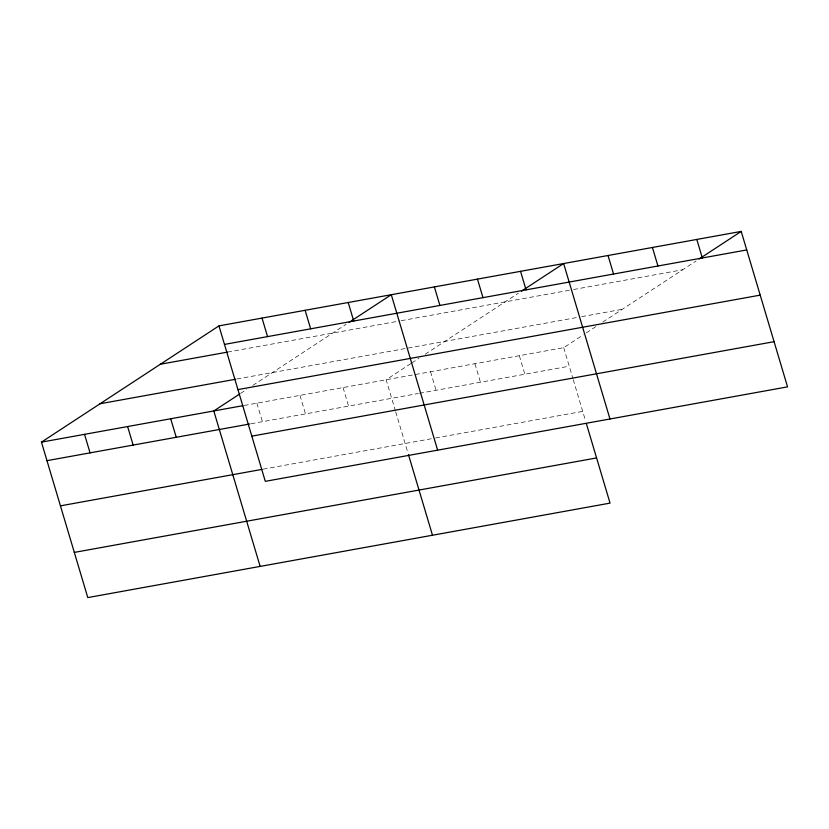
<?xml version="1.0" encoding="UTF-8"?>
<svg xmlns="http://www.w3.org/2000/svg" width="829" height="829" viewBox="0 0 829 829"><rect width="100%" height="100%" fill="white"/><g stroke="black" fill="none" stroke-linecap="round" stroke-linejoin="round"><path stroke-width="0.62" stroke-dasharray="4.14 3.11" d="M240.514 393.464L246.679 389.423M252.845 385.381L346.076 324.315M410.801 363.63L386.138 379.786L395.309 410.531M411.837 362.957L419.028 358.252M425.194 354.211L518.426 293.145M244.213 405.454L563.71 347.662L583.233 334.875M586.321 332.864L596.6 326.129M602.756 322.087L695.997 261.031M227.54 352.097L399.879 320.916M401.153 320.688L572.29 289.736M573.554 289.508L682.63 269.777M236.887 379.008L577.896 317.331M581.699 316.647L622.289 309.3M251 423.754L418.303 393.495M419.567 393.267L569.233 366.2M263.207 469.173L434.313 438.22M435.577 437.992L582.704 411.381M563.71 347.662L572.88 378.407M573.243 379.63L585.626 421.184M519.317 355.693L524.84 374.231M474.924 363.724L480.447 382.252M430.531 371.755L436.064 390.283M395.671 411.744L408.055 453.297M343.061 387.578L348.584 406.106M299.974 395.371L305.497 413.899M256.886 403.163L262.41 421.692"/><path stroke-width="1.24" d="M586.362 423.629L610.051 503.12L87.791 597.585L41.45 442.137L218.949 325.88L741.209 231.415L787.55 386.863L265.29 481.338L218.949 325.88M239.488 394.127L213.799 410.956L260.14 566.414M349.164 322.305L391.288 294.709L437.639 450.157M521.503 291.124L563.637 263.529L609.978 418.987M699.075 259.011L741.209 231.415M224.472 344.408L746.732 249.943M160.37 364.242L227.54 352.097M100.019 403.764L235.623 379.247M237.944 389.599L760.203 295.134M41.45 442.137L242.938 405.682M46.973 460.665L249.736 423.992M251.819 436.147L774.079 341.683M60.444 505.845L261.933 469.401M74.32 552.404L596.579 457.94M696.816 239.446L702.339 257.974M652.423 247.477L657.946 266.005M608.03 255.508L613.553 274.036M520.55 271.321L526.073 289.86M477.463 279.124L482.986 297.652M434.375 286.917L439.898 305.445M408.428 454.53L432.489 535.233M348.201 302.502L353.734 321.03M305.124 310.295L310.647 328.823M262.037 318.087L267.56 336.615M170.712 418.749L176.235 437.287M127.625 426.541L133.148 445.08M84.537 434.334L90.06 452.872"/></g></svg>
